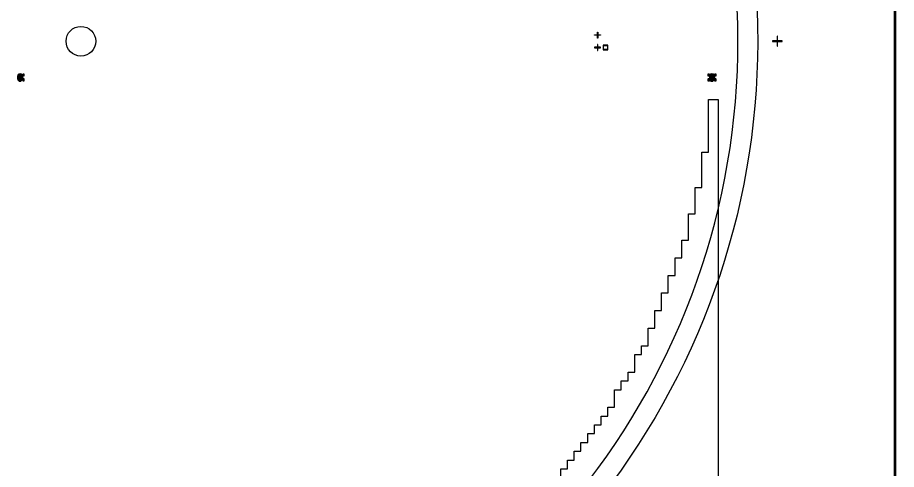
# Model space of a CAD drawing. Header units: millimetres. Extents: x -89 to 89, y -89 to 89.
# Drawn here: x 0.1 to 89.1, y -43.3 to 2.4 of the extents above; entities that cross this region are included whole.
import ezdxf

# ---------------------------------------------------------------- set-up
doc = ezdxf.new("R2010")
doc.units = ezdxf.units.MM
for name, color, linetype in [('A', 4, 'Continuous'), ('AC', 6, 'Continuous'), ('F', 5, 'Continuous')]:
    doc.layers.add(name, color=color, linetype=linetype)

msp = doc.modelspace()

# ---------------------------------------------------------------- linework, layer by layer
at = {"layer": 'A'}
for points in [[(0.629, -4.015), (0.731, -4.015), (0.735341, -4.01462), (0.73955, -4.013492), (0.7435, -4.011651), (0.74707, -4.009151), (0.750151, -4.00607), (0.752651, -4.0025), (0.754492, -3.99855), (0.75562, -3.994341), (0.756, -3.99), (0.756, -3.84), (0.75562, -3.835659), (0.754492, -3.831449), (0.752651, -3.8275), (0.750151, -3.82393), (0.74707, -3.820849), (0.7435, -3.818349), (0.73955, -3.816508), (0.735341, -3.81538), (0.731, -3.815), (0.646, -3.815, -0.414213562), (0.629, -3.798), (0.629, -3.67, 0.41421356), (0.6165, -3.6575), (0.592948, -3.6575, -0.414213563), (0.580448, -3.645), (0.580499, -3.533483), (0.580492, -3.530915, 1.00799528), (0.099508, -3.530915), (0.0995, -3.533483), (0.0995, -3.8102, 1), (0.5625, -3.8102), (0.562499, -3.533532), (0.562492, -3.530866, 1.008421629), (0.117508, -3.530866), (0.117501, -3.533532), (0.1175, -3.8102, 1), (0.5445, -3.8102), (0.544499, -3.53358), (0.544492, -3.530813, 1.008903316), (0.135508, -3.530813), (0.135501, -3.53358), (0.1355, -3.8102, 1), (0.5265, -3.8102), (0.526499, -3.533629), (0.526492, -3.530755, 1.009453438), (0.153508, -3.530755), (0.1535, -3.533629), (0.1535, -3.8102, 1), (0.5085, -3.8102), (0.5085, -3.533678), (0.508492, -3.530692, 1.010089885), (0.171508, -3.530692), (0.1715, -3.533678), (0.1715, -3.8102, 1), (0.4905, -3.8102), (0.4905, -3.533726), (0.490491, -3.530622, 1.010837862), (0.189509, -3.530622), (0.1895, -3.533726), (0.1895, -3.8102, 1), (0.4725, -3.8102), (0.4725, -3.533775), (0.472491, -3.530546, 1.01173423), (0.207509, -3.530546), (0.2075, -3.533775), (0.2075, -3.8102, 1), (0.4545, -3.8102), (0.4545, -3.533823), (0.454491, -3.53046, 1.012835522), (0.225509, -3.53046), (0.2255, -3.533823), (0.2255, -3.8102, 1), (0.4365, -3.8102), (0.4365, -3.533872), (0.43649, -3.530364, 1.014233835), (0.24351, -3.530364), (0.2435, -3.533872), (0.2435, -3.8102, 1), (0.4185, -3.8102), (0.4185, -3.53392), (0.41849, -3.530253, 1.016092009), (0.26151, -3.530253), (0.2615, -3.53392), (0.2615, -3.8102, 1), (0.4005, -3.8102), (0.4005, -3.533969), (0.40049, -3.530123, 1.018733225), (0.27951, -3.530123), (0.2795, -3.533969), (0.2795, -3.7507, 0.414213563), (0.292, -3.7632), (0.295, -3.7632, -0.414213565), (0.3075, -3.7757), (0.3075, -3.8002, 0.414213563), (0.3275, -3.8202), (0.3525, -3.8202, 0.414213563), (0.3725, -3.8002), (0.3725, -3.7752, 0.414213563), (0.3525, -3.7552), (0.305, -3.7552, -0.414213562), (0.2925, -3.7427), (0.2925, -3.534004), (0.292511, -3.530011, -1.021522029), (0.387489, -3.530011), (0.3875, -3.534004), (0.3875, -3.8102, -1), (0.2745, -3.8102), (0.2745, -3.533955), (0.27451, -3.530161, -1.017890471), (0.40549, -3.530161), (0.4055, -3.533955), (0.4055, -3.8102, -1), (0.2565, -3.8102), (0.2565, -3.533907), (0.25651, -3.530286, -1.015515614), (0.42349, -3.530286), (0.4235, -3.533907), (0.4235, -3.8102, -1), (0.2385, -3.8102), (0.2385, -3.533858), (0.23851, -3.530392, -1.013808109), (0.44149, -3.530392), (0.4415, -3.533858), (0.4415, -3.8102, -1), (0.2205, -3.8102), (0.2205, -3.53381), (0.220509, -3.530485, -1.012504642), (0.459491, -3.530485), (0.4595, -3.53381), (0.4595, -3.8102, -1), (0.2025, -3.8102), (0.2025, -3.533761), (0.202509, -3.530568, -1.011467578), (0.477491, -3.530568), (0.4775, -3.533761), (0.4775, -3.8102, -1), (0.1845, -3.8102), (0.1845, -3.533713), (0.184509, -3.530642, -1.010617056), (0.495491, -3.530642), (0.4955, -3.533713), (0.4955, -3.8102, -1), (0.1665, -3.8102), (0.1665, -3.533664), (0.166508, -3.53071, -1.009903153), (0.513492, -3.53071), (0.5135, -3.533664), (0.5135, -3.8102, -1), (0.1485, -3.8102), (0.148501, -3.533616), (0.148508, -3.530771, -1.009292839), (0.531492, -3.530771), (0.531499, -3.533616), (0.5315, -3.8102, -1), (0.1305, -3.8102), (0.130501, -3.533567), (0.130508, -3.530828, -1.008763282), (0.549492, -3.530828), (0.549499, -3.533567), (0.5495, -3.8102, -1), (0.1125, -3.8102), (0.112501, -3.533518), (0.112508, -3.53088, -1.008298118), (0.567492, -3.53088), (0.567499, -3.533518), (0.5675, -3.66, 0.414212057), (0.58, -3.6725), (0.5915, -3.6725, -0.414213561), (0.604, -3.685), (0.604, -3.99), (0.60438, -3.994341), (0.605508, -3.99855), (0.607349, -4.0025), (0.609849, -4.00607), (0.61293, -4.009151), (0.6165, -4.011651), (0.62045, -4.013492), (0.624659, -4.01462)], [(0.3525, -3.524), (0.3275, -3.524, 0.414213562), (0.3075, -3.544), (0.3075, -3.569, 0.414213562), (0.3275, -3.589), (0.3525, -3.589, 0.414213562), (0.3725, -3.569), (0.3725, -3.544, 0.414213562)], [(0.756, -3.34, 0.414213562), (0.731, -3.315), (0.629, -3.315, 0.414213562), (0.604, -3.34), (0.604, -3.49, 0.414213562), (0.629, -3.515), (0.731, -3.515, 0.414213561), (0.756, -3.49)], [(70.116, -3.34, 0.414213562), (70.091, -3.315), (69.989, -3.315, 0.414213562), (69.964, -3.34), (69.964, -3.49, 0.414213562), (69.989, -3.515), (70.091, -3.515, 0.414213562), (70.116, -3.49)], [(70.669, -4.015), (70.771, -4.015), (70.775341, -4.01462), (70.77955, -4.013492), (70.7835, -4.011651), (70.78707, -4.009151), (70.790151, -4.00607), (70.792651, -4.0025), (70.794492, -3.99855), (70.79562, -3.994341), (70.796, -3.99), (70.796, -3.84), (70.79562, -3.835659), (70.794492, -3.831449), (70.792651, -3.8275), (70.790151, -3.82393), (70.78707, -3.820849), (70.7835, -3.818349), (70.77955, -3.816508), (70.775341, -3.81538), (70.771, -3.815), (70.686, -3.815, -0.414213562), (70.669, -3.798), (70.669, -3.67, 0.41421356), (70.6565, -3.6575), (70.632948, -3.6575, -0.414213563), (70.620448, -3.645), (70.620499, -3.533483), (70.620492, -3.530915, 1.00799528), (70.139508, -3.530915), (70.1395, -3.533483), (70.1395, -3.8102, 1), (70.6025, -3.8102), (70.602499, -3.533532), (70.602492, -3.530866, 1.008421629), (70.157508, -3.530866), (70.157501, -3.533532), (70.1575, -3.8102, 1), (70.5845, -3.8102), (70.584499, -3.53358), (70.584492, -3.530813, 1.008903316), (70.175508, -3.530813), (70.175501, -3.53358), (70.1755, -3.8102, 1), (70.5665, -3.8102), (70.566499, -3.533629), (70.566492, -3.530755, 1.009453438), (70.193508, -3.530755), (70.1935, -3.533629), (70.1935, -3.8102, 1), (70.5485, -3.8102), (70.5485, -3.533678), (70.548492, -3.530692, 1.010089885), (70.211508, -3.530692), (70.2115, -3.533678), (70.2115, -3.8102, 1), (70.5305, -3.8102), (70.5305, -3.533726), (70.530491, -3.530622, 1.010837862), (70.229509, -3.530622), (70.2295, -3.533726), (70.2295, -3.8102, 1), (70.5125, -3.8102), (70.5125, -3.533775), (70.512491, -3.530546, 1.01173423), (70.247509, -3.530546), (70.2475, -3.533775), (70.2475, -3.8102, 1), (70.4945, -3.8102), (70.4945, -3.533823), (70.494491, -3.53046, 1.012835522), (70.265509, -3.53046), (70.2655, -3.533823), (70.2655, -3.8102, 1), (70.4765, -3.8102), (70.4765, -3.533872), (70.47649, -3.530364, 1.014233835), (70.28351, -3.530364), (70.2835, -3.533872), (70.2835, -3.8102, 1), (70.4585, -3.8102), (70.4585, -3.53392), (70.45849, -3.530253, 1.016092009), (70.30151, -3.530253), (70.3015, -3.53392), (70.3015, -3.8102, 1), (70.4405, -3.8102), (70.4405, -3.533969), (70.44049, -3.530123, 1.018733225), (70.31951, -3.530123), (70.3195, -3.533969), (70.3195, -3.7507, 0.414213563), (70.332, -3.7632), (70.335, -3.7632, -0.414213565), (70.3475, -3.7757), (70.3475, -3.8002, 0.414213563), (70.3675, -3.8202), (70.3925, -3.8202, 0.414213563), (70.4125, -3.8002), (70.4125, -3.7752, 0.414213563), (70.3925, -3.7552), (70.345, -3.7552, -0.414213562), (70.3325, -3.7427), (70.3325, -3.534004), (70.332511, -3.530011, -1.021522029), (70.427489, -3.530011), (70.4275, -3.534004), (70.4275, -3.8102, -1), (70.3145, -3.8102), (70.3145, -3.533955), (70.31451, -3.530161, -1.017890471), (70.44549, -3.530161), (70.4455, -3.533955), (70.4455, -3.8102, -1), (70.2965, -3.8102), (70.2965, -3.533907), (70.29651, -3.530286, -1.015515614), (70.46349, -3.530286), (70.4635, -3.533907), (70.4635, -3.8102, -1), (70.2785, -3.8102), (70.2785, -3.533858), (70.27851, -3.530392, -1.013808109), (70.48149, -3.530392), (70.4815, -3.533858), (70.4815, -3.8102, -1), (70.2605, -3.8102), (70.2605, -3.53381), (70.260509, -3.530485, -1.012504642), (70.499491, -3.530485), (70.4995, -3.53381), (70.4995, -3.8102, -1), (70.2425, -3.8102), (70.2425, -3.533761), (70.242509, -3.530568, -1.011467578), (70.517491, -3.530568), (70.5175, -3.533761), (70.5175, -3.8102, -1), (70.2245, -3.8102), (70.2245, -3.533713), (70.224509, -3.530642, -1.010617056), (70.535491, -3.530642), (70.5355, -3.533713), (70.5355, -3.8102, -1), (70.2065, -3.8102), (70.2065, -3.533664), (70.206508, -3.53071, -1.009903153), (70.553492, -3.53071), (70.5535, -3.533664), (70.5535, -3.8102, -1), (70.1885, -3.8102), (70.188501, -3.533616), (70.188508, -3.530771, -1.009292839), (70.571492, -3.530771), (70.571499, -3.533616), (70.5715, -3.8102, -1), (70.1705, -3.8102), (70.170501, -3.533567), (70.170508, -3.530828, -1.008763282), (70.589492, -3.530828), (70.589499, -3.533567), (70.5895, -3.8102, -1), (70.1525, -3.8102), (70.152501, -3.533518), (70.152508, -3.53088, -1.008298118), (70.607492, -3.53088), (70.607499, -3.533518), (70.6075, -3.66, 0.414212057), (70.62, -3.6725), (70.6315, -3.6725, -0.414213561), (70.644, -3.685), (70.644, -3.99), (70.64438, -3.994341), (70.645508, -3.99855), (70.647349, -4.0025), (70.649849, -4.00607), (70.65293, -4.009151), (70.6565, -4.011651), (70.66045, -4.013492), (70.664659, -4.01462)], [(70.3925, -3.524), (70.3675, -3.524, 0.414213562), (70.3475, -3.544), (70.3475, -3.569, 0.414213562), (70.3675, -3.589), (70.3925, -3.589, 0.414213562), (70.4125, -3.569), (70.4125, -3.544, 0.414213562)], [(70.796, -3.34, 0.414213562), (70.771, -3.315), (70.669, -3.315, 0.414213562), (70.644, -3.34), (70.644, -3.49, 0.414213562), (70.669, -3.515), (70.771, -3.515, 0.414213561), (70.796, -3.49)], [(70.091, -3.815), (69.989, -3.815, 0.414213563), (69.964, -3.84), (69.964, -3.99, 0.414213563), (69.989, -4.015), (70.091, -4.015, 0.414213562), (70.116, -3.99), (70.116, -3.84, 0.414213562)]]:
    msp.add_lwpolyline(points, format="xyb", close=True, dxfattribs=at)
at = {"layer": 'AC'}
msp.add_lwpolyline([(55.08, -44.16), (55.08, -43.27), (55.76, -43.27), (55.76, -42.38), (56.44, -42.38), (56.44, -41.49), (57.12, -41.49), (57.12, -40.6), (57.8, -40.6), (57.8, -39.71), (58.48, -39.71), (58.48, -38.82), (59.16, -38.82), (59.16, -37.93), (59.84, -37.93), (59.84, -37.04), (60.52, -37.04), (60.52, -35.26), (61.2, -35.26), (61.2, -34.37), (61.88, -34.37), (61.88, -33.48), (62.56, -33.48), (62.56, -31.7), (63.24, -31.7), (63.24, -30.81), (63.92, -30.81), (63.92, -29.03), (64.6, -29.03), (64.6, -27.25), (65.28, -27.25), (65.28, -25.47), (65.96, -25.47), (65.96, -23.69), (66.64, -23.69), (66.64, -21.91), (67.32, -21.91), (67.32, -20.13), (68, -20.13), (68, -17.46), (68.68, -17.46), (68.68, -14.79), (69.36, -14.79), (69.36, -11.23), (70.04, -11.23), (70.04, -5.89), (71.02, -5.89), (71.02, -64.93)], dxfattribs=at)
at = {"layer": 'F'}
for points in [[(-68.8, -88.85), (68.8, -88.85), (68.8, -88.75), (69, -88.75), (69, -88.85), (88.85, -88.85), (88.85, -69), (88.75, -69), (88.75, -68.8), (88.85, -68.8), (88.85, 68.8), (88.75, 68.8), (88.75, 69), (88.85, 69), (88.85, 88.85), (69, 88.85), (69, 88.75), (68.8, 88.75), (68.8, 88.85), (-68.8, 88.85)], [(88.95, 68.4), (88.95, -68.4), (88.851, -68.4), (88.851, -68.8), (89.05, -68.8), (89.05, -69), (88.851, -69), (88.851, -69.4), (88.95, -69.4), (88.95, -88.95), (69.4, -88.95), (69.4, -88.851), (69, -88.851), (69, -89.05), (68.8, -89.05), (68.8, -88.851), (68.4, -88.851), (68.4, -88.95), (-68.4, -88.95)]]:
    msp.add_lwpolyline(points, dxfattribs=at)
msp.add_lwpolyline([(0, 75, -0.820384483), (28.75, -69.270755, -0.820384483), (28.75, -69.270755), (-28.75, -69.270755, -0.820384483), (0, 75), (0, 73, 0.818118267), (-28.348642, -67.270755, 0.818118267), (-28.348642, -67.270755), (28.348642, -67.270755, 0.818118267), (0, 73, 0.818118267), (0, 73)], format="xyb", close=True, dxfattribs=at)
for points in [[(58.825, 0.6), (58.825, 0.325), (58.775, 0.325), (58.775, 0.6), (58.5, 0.6), (58.5, 0.65), (58.775, 0.65), (58.775, 0.925), (58.825, 0.925), (58.825, 0.65), (59.1, 0.65), (59.1, 0.6)], [(77.025, -0.025), (77.5, -0.025), (77.5, 0.025), (77.025, 0.025), (77.025, 0.5), (76.975, 0.5), (76.975, 0.025), (76.5, 0.025), (76.5, -0.025), (76.975, -0.025), (76.975, -0.5), (77.025, -0.5)], [(58.825, -0.6), (58.825, -0.325), (58.775, -0.325), (58.775, -0.6), (58.5, -0.6), (58.5, -0.65), (58.775, -0.65), (58.775, -0.925), (58.825, -0.925), (58.825, -0.65), (59.1, -0.65), (59.1, -0.6)], [(59.795, -0.39), (59.365, -0.39), (59.365, -0.39), (59.365, -0.86), (59.835, -0.86), (59.835, -0.39), (59.795, -0.39), (59.795, -0.43), (59.795, -0.43), (59.795, -0.43), (59.795, -0.82), (59.405, -0.82), (59.405, -0.43), (59.795, -0.43)]]:
    msp.add_lwpolyline(points, close=True, dxfattribs=at)
msp.add_circle((6.5, 0), 1.5, dxfattribs=at)

doc.saveas('drawing.dxf')
